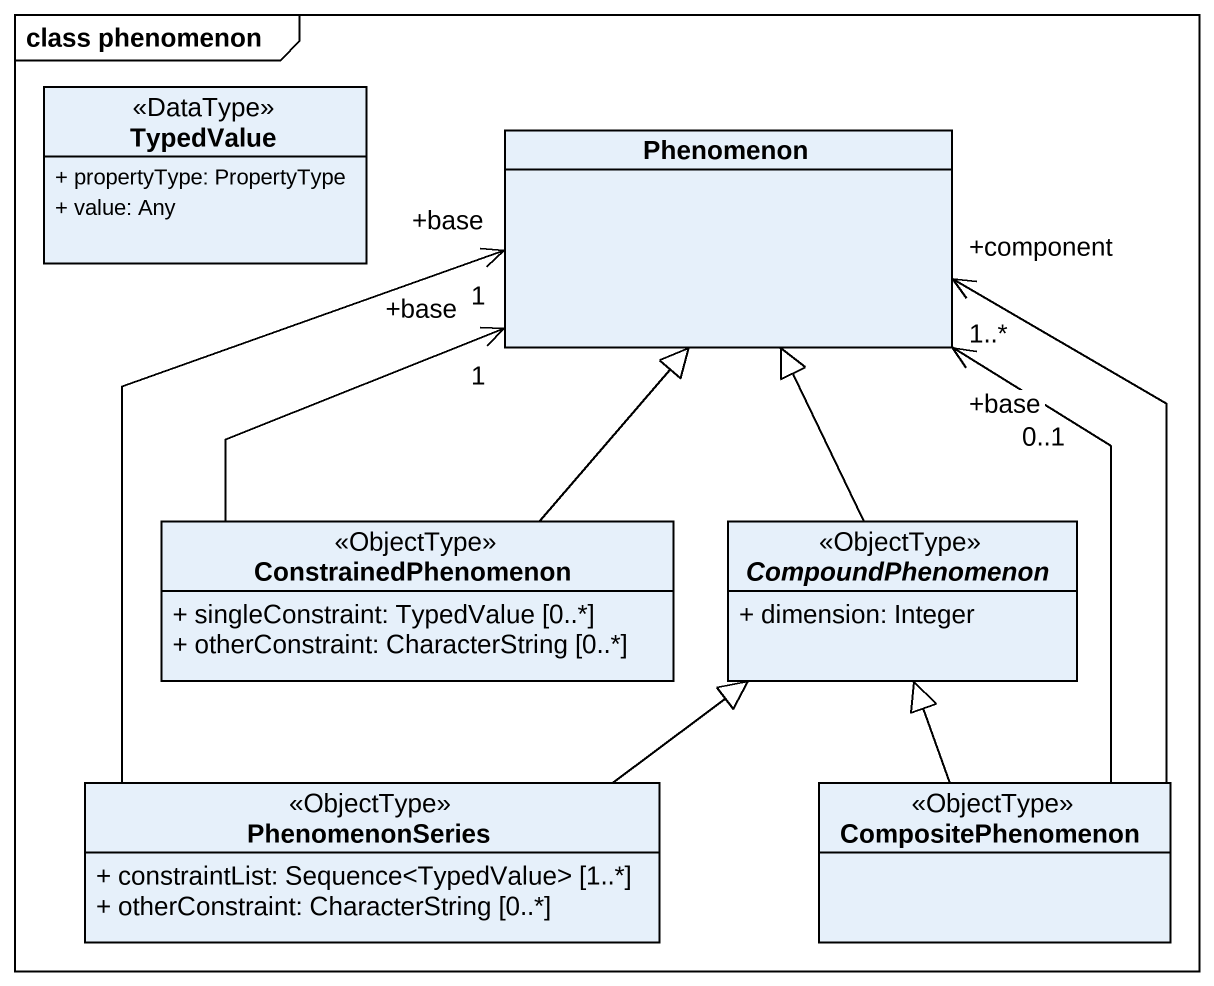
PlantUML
@startuml
mainframe class phenomenon
hide circle
hide empty members
skinparam classAttributeIconSize 0
class TypedValue <<DataType>> {
  + propertyType: PropertyType
  + value: Any
}
class Phenomenon
class ConstrainedPhenomenon <<ObjectType>> {
  + singleConstraint: TypedValue [0..*]
  + otherConstraint: CharacterString [0..*]
}
abstract class CompoundPhenomenon <<ObjectType>> {
  + dimension: Integer
}
class PhenomenonSeries <<ObjectType>> {
  + constraintList: Sequence<TypedValue> [1..*]
  + otherConstraint: CharacterString [0..*]
}
class CompositePhenomenon <<ObjectType>>
Phenomenon "+component\n1..*" <-- CompositePhenomenon
ConstrainedPhenomenon -up-> "+base\n1" Phenomenon
ConstrainedPhenomenon -up-|> Phenomenon
CompoundPhenomenon -up-|> Phenomenon
PhenomenonSeries -up-> "+base\n1" Phenomenon
PhenomenonSeries -right-|> CompoundPhenomenon
CompositePhenomenon -up-> "+base\n0..1" Phenomenon
CompositePhenomenon -up-|> CompoundPhenomenon
@enduml
